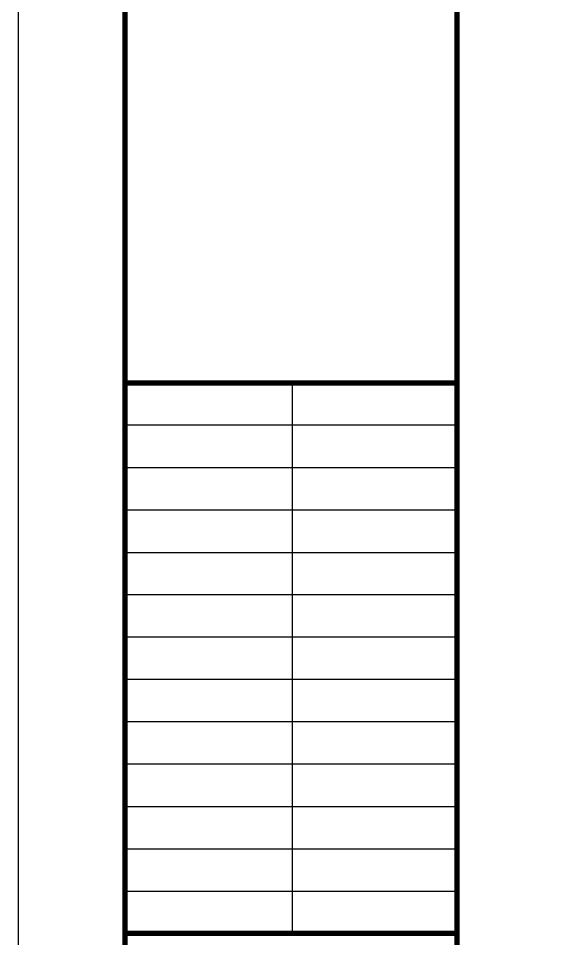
# Model space of a CAD drawing. Header units: millimetres. Extents: x -41292 to 298682, y -22072 to 33155.
# Drawn here: x 289 to 2864, y 6364 to 10684 of the extents above; entities that cross this region are included whole.
import ezdxf

# ---------------------------------------------------------------- set-up
doc = ezdxf.new("R2010")
doc.units = ezdxf.units.MM
doc.layers.add('기타', color=1, linetype='Continuous')

msp = doc.modelspace()

# ---------------------------------------------------------------- linework, layer by layer
for p, q in [((1573.43, 8972.4), (1573.43, 6388.89)), ((2345.95, 8773.67), (789.27, 8773.67)), ((2345.95, 8773.67), (789.27, 8773.67)), ((2345.95, 8574.94), (789.27, 8574.94)), ((2345.95, 8574.94), (789.27, 8574.94)), ((2345.95, 8376.2), (789.27, 8376.2)), ((2345.95, 8376.2), (789.27, 8376.2)), ((789.27, 8177.47), (2345.95, 8177.47)), ((2345.95, 7978.74), (789.27, 7978.74)), ((2345.95, 7978.74), (789.27, 7978.74)), ((2345.95, 7780.01), (789.27, 7780.01)), ((2345.95, 7780.01), (789.27, 7780.01)), ((2345.95, 7581.28), (789.27, 7581.28)), ((2345.95, 7581.28), (789.27, 7581.28)), ((2345.95, 7382.55), (789.27, 7382.55)), ((2345.95, 7382.55), (789.27, 7382.55)), ((2345.95, 7183.81), (789.27, 7183.81)), ((2345.95, 7183.81), (789.27, 7183.81)), ((789.27, 6985.08), (2345.95, 6985.08)), ((789.27, 6786.35), (2345.95, 6786.35)), ((789.27, 6587.62), (2345.95, 6587.62)), ((789.27, 6587.62), (2345.95, 6587.62))]:
    msp.add_line(p, q)
at = {"const_width": 25.94}
msp.add_lwpolyline([(20789.27, 653.15), (789.27, 653.15), (789.27, 14503.15), (20789.27, 14503.15)], close=True, dxfattribs=at)
for points in [[(2345.95, 653.15), (2345.95, 14503.15)], [(789.27, 8972.4), (2345.95, 8972.4)], [(795.09, 8972.4), (2351.77, 8972.4)], [(2345.95, 6388.89), (789.27, 6388.89)]]:
    msp.add_lwpolyline(points, dxfattribs=at)
at = {"layer": '기타'}
msp.add_lwpolyline([(21289.27, 153.15), (289.27, 153.15), (289.27, 15003.15), (21289.27, 15003.15)], close=True, dxfattribs=at)

doc.saveas('drawing.dxf')
